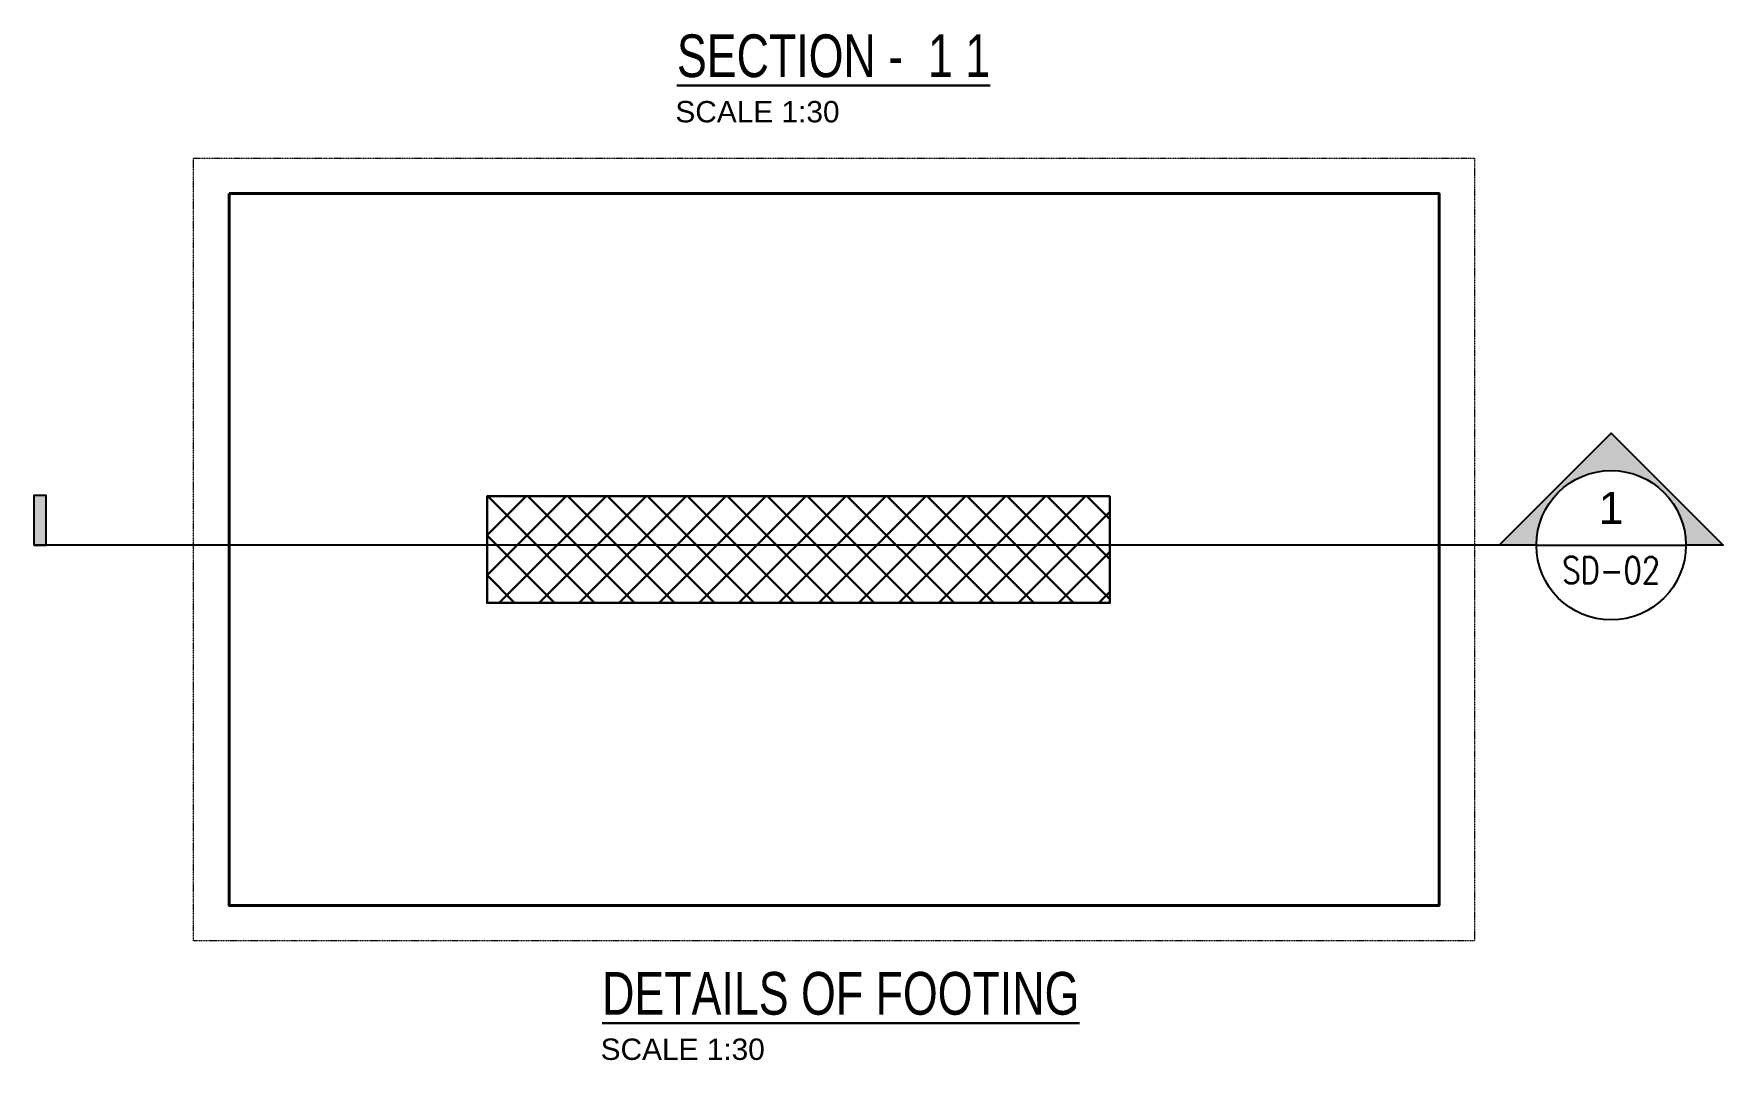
# Model space of a CAD drawing. Header units: millimetres. Extents: x -226110 to 125224, y -84 to 62581.
# Drawn here: x 86433 to 91181, y 11845 to 14730 of the extents above; entities that cross this region are included whole.
import ezdxf
from ezdxf.enums import TextEntityAlignment as Align

# ---------------------------------------------------------------- set-up
doc = ezdxf.new("R2010")
doc.units = ezdxf.units.MM
doc.linetypes.add('DASHED2', pattern=[9.525, 6.35, -3.175])
doc.linetypes.add('HIDDEN', pattern=[0.375, 0.25, -0.125])
for name, color, linetype, lineweight in [('Geo Col Size', 36, 'Continuous', 30), ('Geo-COLUMNS', 10, 'Continuous', 30), ('Geo-Footing', 22, 'Continuous', 40), ('Geo-Footing Name', 7, 'Continuous', 30), ('Geo-Footing Pcc L', 251, 'HIDDEN', 13), ('Geo-Sec Sml', 7, 'Continuous', 25), ('Geo-TEXT', 7, 'Continuous', 30)]:
    doc.layers.add(name, color=color, linetype=linetype, lineweight=lineweight)
doc.styles.add('Geo Arial Narrow', font='ARIALN.TTF', dxfattribs={"width": 0.75})
doc.styles.add('Geo T Arial', font='arial.ttf', dxfattribs={"width": 0.75})
doc.styles.add('Geo T TIMES NEW ROMAN', font='times.ttf')
doc.styles.add('Geo Txt Narr', font='simplex8.shx')
doc.styles.add('Rm_1-1@2.5mm_Jurong', font='romans.shx', dxfattribs={"width": 0.8, "height": 2.5})
doc.styles.get("Standard").update_dxf_attribs({"font": 'arial.ttf'})

# ---------------------------------------------------------------- blocks, each defined once
blk = doc.blocks.new('*U1154')
at = {"layer": 'Geo-COLUMNS'}
h = blk.add_hatch(dxfattribs=at)
h.set_pattern_fill('ANSI37', color=256, scale=25, angle=179.9794)
h.set_pattern_definition([(224.9794, (8803.6, 42759.23), (56.10641, -56.14678), []), (314.9794, (8803.6, 42759.23), (56.14678, 56.10641), [])])
h.paths.add_polyline_path([(874.9, -150.5), (-875.1, -149.9), (-875, 150.1), (875, 149.5)])
blk.add_lwpolyline([(875.1, 149.7), (-874.9, 150), (-875.1, -150), (874.9, -150.3)], close=True, dxfattribs=at)
at = {"layer": 'Geo Col Size', "color": 7, "style": 'Geo Arial Narrow', "width": 0.75}
blk.add_attdef('(300X1750)SW2', (278.4, -468.6), '', height=250, dxfattribs=at)
blk = doc.blocks.new('F31')
at = {"layer": 'Geo-Footing'}
blk.add_lwpolyline([(-1600, 1000), (1800, 1000), (1800, -1000), (-1600, -1000)], close=True, dxfattribs=at)
at = {"layer": 'Geo-Footing Pcc L', "linetype": 'DASHED2', "lineweight": 20, "ltscale": 0.5}
blk.add_lwpolyline([(-1700, 1100), (1900, 1100), (1900, -1100), (-1700, -1100)], close=True, dxfattribs=at)
at = {"layer": 'Geo-Footing Name', "style": 'Geo T TIMES NEW ROMAN'}
blk.add_attdef('F3', (1164.2, -2416.2, 0), '', height=420, dxfattribs=at)
blk = doc.blocks.new('Geo-LAYOUT NAME')
at = {"layer": 'Geo-TEXT', "style": 'Geo T Arial'}
blk.add_attdef('%%ULAYOUT', (-0.1, 1.21), '', height=4, dxfattribs=at)
at = {"layer": 'Geo-TEXT'}
blk.add_attdef('SCALE', (-0.24, -3.03), '', height=2, dxfattribs=at)
blk = doc.blocks.new('*U1157')
at = {"layer": 'Geo-Sec Sml', "ltscale": 0.1}
for points in [[(0, 7, 0.414214), (-7, 0), (-10.5, 0), (0, 10.5), (10.5, 0), (7, 0, 0.414214)], [(-147.75, 4.67), (-146.59, 4.67), (-146.59, 0), (-147.75, 0)]]:
    blk.add_hatch(color=162, dxfattribs=at).paths.add_polyline_path(points)
for p, q in [((-10.5, 0), (-147.75, 0)), ((-7, 0), (7, 0))]:
    blk.add_line(p, q)
at = {"layer": 'Geo-Sec Sml'}
blk.add_lwpolyline([(-7, 0), (-10.5, 0), (0, 10.5), (10.5, 0), (7, 0)], dxfattribs=at)
blk.add_lwpolyline([(-147.75, 0), (-146.59, 0), (-146.59, 4.67), (-147.75, 4.67)], close=True, dxfattribs=at)
blk.add_circle((0, 0), 7, dxfattribs=at)
at = {"layer": 'Geo-Sec Sml', "lineweight": 18, "ltscale": 0.1, "style": 'Geo T Arial'}
blk.add_attdef('WALL_SECTION', text='', height=3, dxfattribs=at).set_placement((0, 3.5), align=Align.MIDDLE)
at = {"layer": 'Geo-Sec Sml', "color": 84, "style": 'Geo Txt Narr'}
blk.add_attdef('DRAWING-REF', text='', height=2.5, dxfattribs=at).set_placement((0, -2.33), align=Align.MIDDLE)

msp = doc.modelspace()

# ---------------------------------------------------------------- block references
at = {"layer": 'Geo-COLUMNS'}
msp.add_blockref('*U1154', (88582.4, 13280.6, 0), dxfattribs=at)
at = {"layer": 'Geo-Footing'}
msp.add_blockref('F31', (88582.4, 13280.5, 0), dxfattribs=at)
at = {"layer": 'Geo-Sec Sml'}
ref = msp.add_blockref('*U1157', (90866, 13292.5, 0), dxfattribs=dict(at, xscale=30, yscale=30, zscale=30))
ref.add_attrib('WALL_SECTION', '1', dxfattribs={"lineweight": 18, "ltscale": 0.1, "height": 90, "style": 'Geo T Arial'}).set_placement((90866, 13397.5, 0), align=Align.MIDDLE)
ref.add_attrib('DRAWING-REF', 'SD-02', dxfattribs={"layer": '0', "color": 1, "height": 75, "style": 'Rm_1-1@2.5mm_Jurong', "width": 0.8}).set_placement((90866, 13222.5, 0), align=Align.MIDDLE)
at = {"layer": 'Geo-TEXT'}
ref = msp.add_blockref('Geo-LAYOUT NAME', (88243.6, 14571.5, 0), dxfattribs=dict(at, xscale=30, yscale=30, zscale=30))
ref.add_attrib('%%ULAYOUT', '%%uSECTION -  1 1', (88240.8, 14607.9, 0), dxfattribs={"height": 120, "style": 'Geo T Arial', "width": 0.75})
ref.add_attrib('SCALE', 'SCALE 1:30', (88236.5, 14480.8, 0), dxfattribs={"height": 60})
ref = msp.add_blockref('Geo-LAYOUT NAME', (88033.5, 11937, 0), dxfattribs=dict(at, xscale=30, yscale=30, zscale=30))
ref.add_attrib('%%ULAYOUT', '%%uDETAILS OF FOOTING', (88030.6, 11973.3, 0), dxfattribs={"height": 120, "style": 'Geo T Arial', "width": 0.75})
ref.add_attrib('SCALE', 'SCALE 1:30', (88026.4, 11846.2, 0), dxfattribs={"height": 60})

doc.saveas('drawing.dxf')
